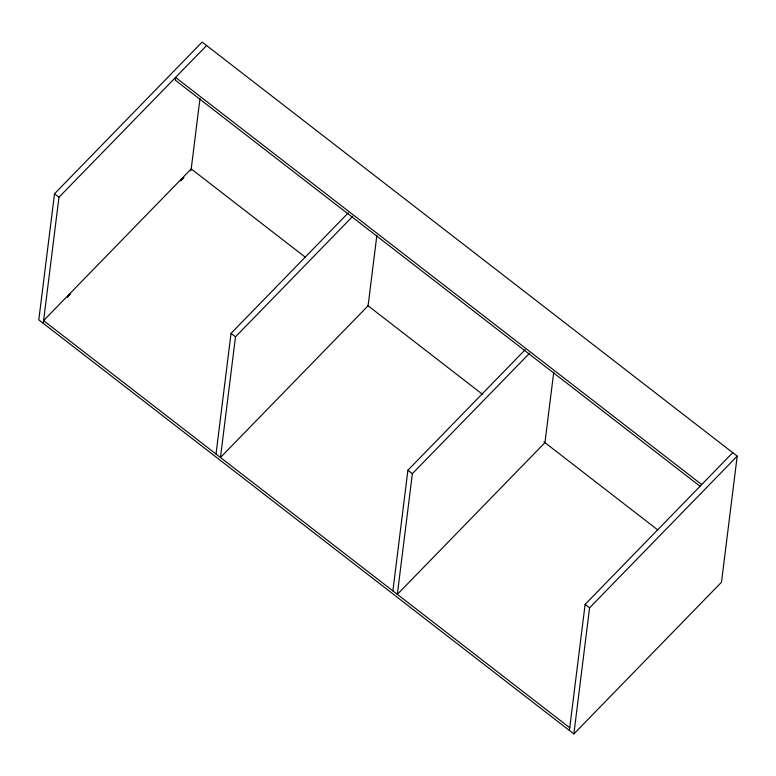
<?xml version="1.0" encoding="UTF-8"?>
<svg xmlns="http://www.w3.org/2000/svg" width="776" height="776" viewBox="0 0 776 776"><rect width="100%" height="100%" fill="white"/><g stroke="black" fill="none" stroke-linecap="round" stroke-linejoin="round"><path stroke-width="1.16" d="M54.504 193.787L38.8 319.877L573.871 733.921L721.496 582.213L737.2 456.123L202.129 42.079L54.504 193.787L58.966 197.24L43.262 323.33M67.735 296.907L69.277 294.618L69.18 295.433M181.08 180.43L183.058 177.898M182.622 178.141L182.525 178.955L182.961 178.713M190.993 170.72L200.004 98.368M216.009 454.038L231.044 333.36L348.298 212.857M352.75 216.31L235.497 336.803L220.471 457.491L368.086 305.783L376.874 235.283M392.879 590.905L407.914 470.217L525.168 349.724M529.62 353.167L412.366 473.67L397.341 594.348L544.956 442.64L553.744 372.15M569.409 730.468L585.123 604.378L732.738 452.67M573.871 733.921L589.576 607.831L737.2 456.123M180.856 180.498L182.593 178.412M69.452 294.996L67.784 296.548M68.036 296.063L68.55 295.452M68.191 296.102L68.676 295.569L68.201 296.092M181.38 179.586L182.719 178.441M58.966 197.24L206.591 45.532M701.717 484.554L175.56 77.416L175.221 80.122L700.418 486.523M305.269 257.166L191.216 168.916L43.592 320.624L569.749 727.762M367.562 305.375L482.565 394.363M543.908 441.825L657.951 530.076M585.123 604.378L589.576 607.831M231.044 333.36L235.497 336.803M407.914 470.217L412.366 473.67M180.818 180.798A3.928 3.473 7.1 0 1 181.429 179.101M182.088 178.422A3.928 3.473 7.1 0 1 183.893 177.646M67.522 297.16A3.89 3.443 7.1 0 1 68.123 295.588M68.773 294.919A3.89 3.443 7.1 0 1 70.684 294.123M181.691 179.421L181.7 179.411"/></g></svg>
